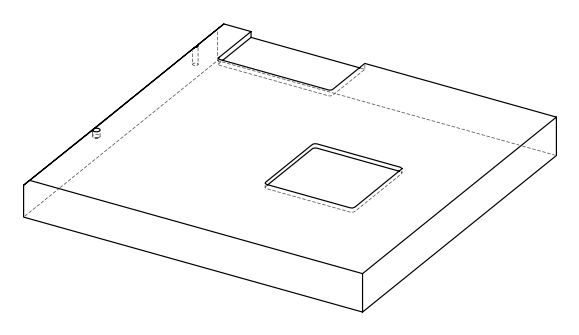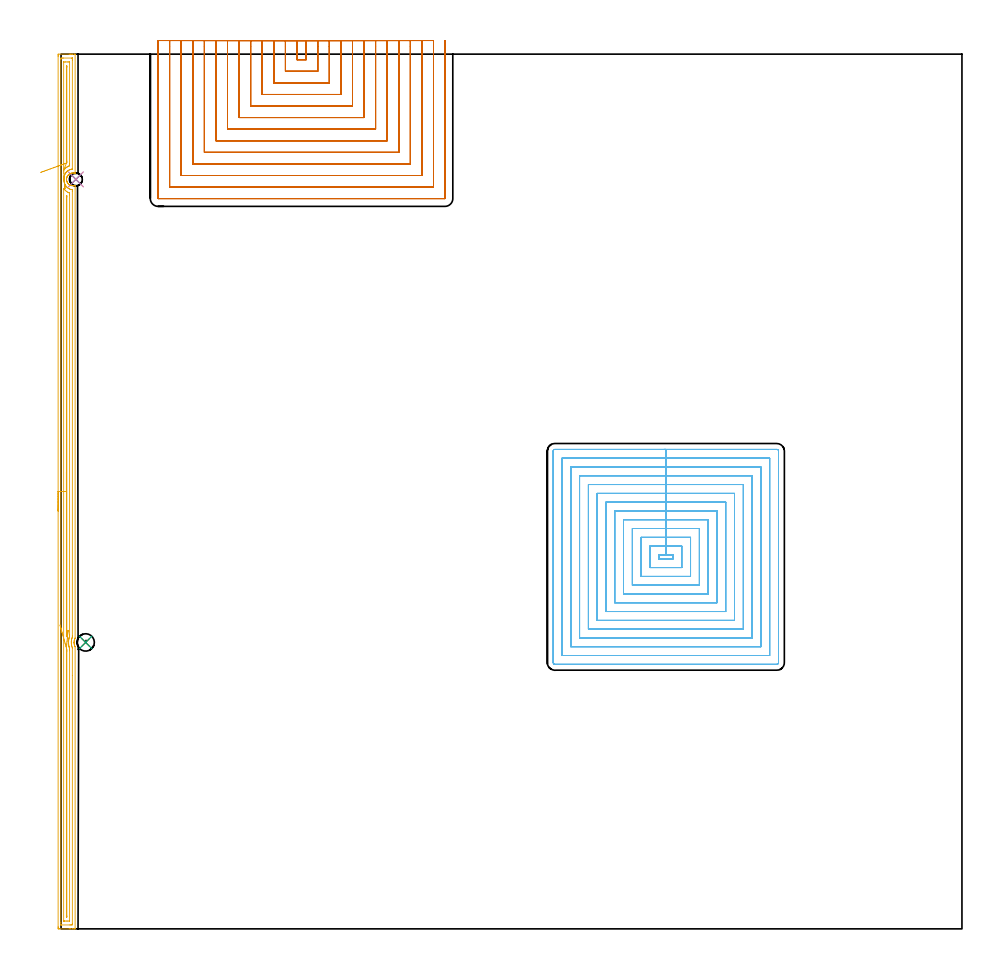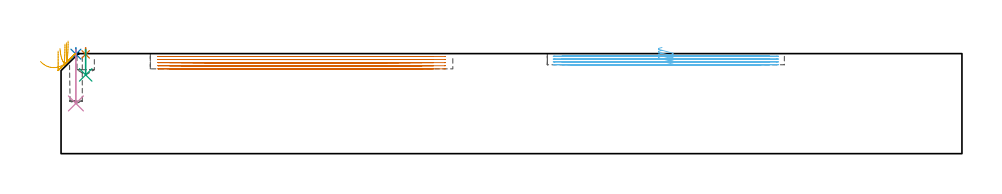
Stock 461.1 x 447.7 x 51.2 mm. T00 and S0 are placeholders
(PLAN: 7 operations, 5 tool changes, 80.6 min)
(1 SPOT_DRILL | STEP1POCKET | NXT0321_9005460120000 | 0.03 min | 0 mm3)
(2 SPOT_DRILL_1 | STEP1POCKET_1 | NXT0321_9005460120000 | 0.03 min | 10 mm3)
(3 DRILL_BLIND_HOLE_INTO_CENTER | STEP1POCKET | UGT0301_205 | 0.05 min | 552 mm3)
(4 DRILL_BLIND_HOLE_INTO_CENTER_1 | STEP1POCKET_1 | NXT0301_037 | 0.11 min | 832 mm3)
(5 AREA_MILL | FG_CHAMFER_SURFACE | UGT0205_001 | 14.63 min | 16900 mm3)
(6 MILL_RECTANGULAR_POCKET | POCKET_RECTANGULAR_STRAIGHT | UGT0201_124 | Follow Part, ap 1.5, ae 75% | 25.12 min | 80146 mm3)
(7 MILL_SLOT | SLOT_PARTIAL_RECTANGULAR | UGT0201_125 | Follow Part, ap 1.975, ae 75% | 40.65 min | 94025 mm3)
(TOOL NXT0321_9005460120000 | NC Spot Drill, 142deg, 12mm, Carbide, Uncoated | D12 PA142 FL30 Z2)
(TOOL UGT0301_205 | Twist Drill 8.9 mm | D8.9 PA118 FL78 Z2)
(TOOL NXT0301_037 | Carbide Drill 6.6mm [860.1-0660-033A1-MM 2214] | D6.6 PA140 FL53 Z2)
(TOOL UGT0205_001 | Chamfer Mill 20 x 3 x 45 deg. | D20 FL50 Z2)
(TOOL UGT0201_124 | Carbide End Mill 6.0 | D6 FL15 Z4)
(TOOL UGT0201_125 | Carbide End Mill 7.9 | D7.9 FL15 Z4)
(OP 1 SPOT_DRILL)
G17 G21 G94 G90
T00 M6
G54
G17 G0 G90 X12.6 Y146.6 S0 M3
G43 Z61.2 H0
G94 G81 G98 Z50.817 F250. R54.2
G80
M5
M2
(OP 2 SPOT_DRILL_1)
G17 G21 G94 G90
T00 M6
G54
G17 G0 G90 X7.6 Y383.6 S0 M3
G43 Z61.2 H0
G94 G81 G98 Z50.916 F250. R54.2
G80
M5
M2
(OP 3 DRILL_BLIND_HOLE_INTO_CENTER)
G17 G21 G94 G90
T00 M6
G54
G17 G0 G90 X12.6 Y146.6 S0 M3
G43 Z61.2 H0
G94 G81 G98 Z40.3 F250. R53.2
G80
M5
M2
(OP 4 DRILL_BLIND_HOLE_INTO_CENTER_1)
G17 G21 G94 G90
T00 M6
G54
G17 G0 G90 X7.6 Y383.6 S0 M3
G43 Z61.2 H1
G94 G81 G98 Z25.7 F250. R53.2
G80
M5
M2
(OP 5 AREA_MILL)
G17 G21 G94 G90
T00 M6
G54
G17 G0 G90 X-1.5 Y213.85 S1061 M3
G43 Z61.2 H0
Z52.5
G94 G1 Y213.888 Z51.628 F250.
Y214.002 Z50.763
Y214.191 Z49.912
Y214.453 Z49.08
Y214.787 Z48.274
Y215.19 Z47.5
Y215.658 Z46.764
Y216.19 Z46.072
Y216.779 Z45.429
Y217.422 Z44.84
Y218.114 Z44.308
Y218.85 Z43.84
Y219.624 Z43.437
Y220.43 Z43.103
Y221.262 Z42.841
Y222.114 Z42.652
Y222.978 Z42.538
Y223.85 Z42.5
Y446.602
X-1.499 Y447.088 Z42.501
X-1.496 Y447.49 Z42.503
X-1.492 Y447.69 Z42.505
X-1.1 Y447.7 Z42.897
X4.167 Z48.161
X4.718 Z48.715
X5.044 Z49.04
X5.596 Z49.592
X5.922 Z49.917
X6.903 Z50.902
X7.054 Y447.697 Z51.046
X7.198 Y447.69 Z51.189
X7.2 Y447.534 Z51.2
Y386.813
X7.194 Y386.723 Z51.192
X7.083 Y386.748 Z51.082
X7.009 Y386.769 Z51.008
X6.819 Y386.813 Z50.819
X6.72 Y386.837 Z50.72
X6.531 Y386.864 Z50.531
X6.095 Y386.888 Z50.095
X5.658 Y386.859 Z49.658
X5.436 Y386.813 Z49.436
X5.217 Y386.769 Z49.216
X4.789 Y386.616 Z48.782
X4.606 Y386.52 Z48.599
X4.412 Y386.42 Z48.411
X4.393 Y386.41 Z48.392
X4.33 Y386.367 Z48.329
X4.167 Y386.256 Z48.162
X4.023 Y386.159 Z48.02
X3.915 Y386.068 Z47.913
X3.728 Y385.887 Z47.727
X3.555 Y385.692 Z47.553
X3.519 Y385.645 Z47.519
X3.397 Y385.483 Z47.396
X3.289 Y385.316 Z47.288
X3.255 Y385.265 Z47.254
X3.143 Y385.054 Z47.142
X3.101 Y384.964 Z47.101
X3.042 Y384.836 Z47.041
X2.964 Y384.606 Z46.961
X2.957 Y384.581 Z46.953
X2.897 Y384.371 Z46.895
X2.851 Y384.149 Z46.851
X2.848 Y384.127 Z46.848
X2.824 Y383.926 Z46.819
X2.819 Y383.811 Z46.809
X2.815 Y383.769 Z46.806
X2.812 Y383.702 Z46.8
Y383.688 Z46.799
X2.81 Y383.619 Z46.804
X2.811 Y383.613
X2.812 Y383.476 Z46.803
X2.815 Y383.446 Z46.804
X2.818 Y383.387 Z46.81
X2.823 Y383.331 Z46.814
X2.827 Y383.249 Z46.822
X2.857 Y383.025 Z46.855
X2.869 Y382.974 Z46.865
X2.886 Y382.886 Z46.885
X2.904 Y382.802 Z46.902
X2.966 Y382.582 Z46.965
X2.996 Y382.495 Z46.995
X3.043 Y382.364 Z47.039
X3.05 Y382.349 Z47.046
X3.123 Y382.187 Z47.122
X3.213 Y382.017 Z47.212
X3.284 Y381.902 Z47.284
X3.42 Y381.688 Z47.417
X3.489 Y381.605 Z47.485
X3.656 Y381.401 Z47.653
X3.874 Y381.179 Z47.871
X3.915 Y381.137 Z47.912
X4.072 Y381.009 Z48.07
X4.138 Y380.956 Z48.136
X4.167 Y380.936 Z48.165
X4.37 Y380.794 Z48.369
X4.575 Y380.68 Z48.574
X4.786 Y380.582 Z48.786
X5.216 Y380.431 Z49.216
X5.659 Y380.342 Z49.658
X6.095 Y380.312 Z50.094
X6.531 Y380.339 Z50.531
X6.8 Y380.379 Z50.799
X7.194 Y380.477 Z51.192
X7.2 Y380.116 Z51.2
Y148.84
X7.203 Y148.761 Z51.195
X7.154 Y148.651 Z51.152
X7.13 Y148.604 Z51.128
X6.992 Y148.285 Z50.988
X6.878 Y147.949 Z50.871
X6.84 Y147.841 Z50.836
X6.818 Y147.753 Z50.816
X6.8 Y147.678 Z50.798
X6.781 Y147.595 Z50.778
X6.761 Y147.503 Z50.754
X6.734 Y147.39 Z50.728
X6.674 Y146.944 Z50.67
X6.672 Y146.687 Z50.656
X6.67 Y146.655 Z50.655
Y146.596 Z50.651
X6.668 Y146.55 Z50.653
X6.666 Y146.496 Z50.652
X6.687 Y146.163 Z50.683
X6.695 Y146.047 Z50.691
X6.757 Y145.717 Z50.749
X6.77 Y145.636 Z50.766
X6.776 Y145.602 Z50.773
X6.8 Y145.514 Z50.799
X6.81 Y145.478 Z50.809
X6.872 Y145.27 Z50.864
X6.905 Y145.149 Z50.901
X6.942 Y145.054 Z50.939
X7.078 Y144.708 Z51.076
X7.127 Y144.601 Z51.125
X7.163 Y144.529 Z51.161
X7.203 Y144.441 Z51.196
X7.2 Y144.379 Z51.2
Y0.166
X7.198 Y0.01 Z51.189
X7.054 Y0.003 Z51.046
X6.903 Y0. Z50.902
X6.575 Z50.574
X5.922 Z49.917
X4.718 Z48.715
X4.167 Z48.161
X-0.824 Z43.173
X-1.1 Y0.002 Z42.897
X-1.317 Y0.005 Z42.68
X-1.492 Y0.01 Z42.505
X-1.496 Y0.21 Z42.503
X-1.499 Y0.612 Z42.501
X-1.5 Y1.019 Z42.5
Y223.85
X-0.086 Z43.914
X-0.085 Y445.162 Z43.915
X-0.084 Y445.302 Z43.916
X-0.079 Y445.669 Z43.921
X0.273 Y445.691 Z44.273
X0.656 Y445.696 Z44.656
X1.142 Y445.7 Z45.142
X5.531 Z49.531
X5.713 Y445.697 Z49.713
X5.743 Y445.695 Z49.743
X5.771 Y445.691 Z49.771
X5.779 Y445.654 Z49.779
X5.784 Y445.443 Z49.784
X5.785 Y445.302 Z49.785
X5.786 Y444.548 Z49.786
X5.785 Y388.952 Z49.785
X5.784 Y388.905 Z49.784
X5.782 Y388.883 Z49.782
X5.78 Y388.879 Z49.78
X5.748 Y388.872 Z49.748
X5.455 Y388.828 Z49.455
X5.288 Y388.798 Z49.288
X5.044 Y388.744 Z49.044
X4.602 Y388.603 Z48.602
X4.415 Y388.535 Z48.415
X4.167 Y388.414 Z48.167
X3.997 Y388.325 Z47.997
X3.701 Y388.153 Z47.701
X3.456 Y387.983 Z47.456
X3.289 Y387.859 Z47.289
X2.977 Y387.573 Z46.977
X2.687 Y387.26 Z46.687
X2.563 Y387.105 Z46.563
X2.411 Y386.904 Z46.411
X2.2 Y386.582 Z46.2
X2.08 Y386.367 Z46.08
X1.897 Y385.997 Z45.897
X1.803 Y385.781 Z45.803
X1.692 Y385.474 Z45.692
X1.669 Y385.405 Z45.669
X1.653 Y385.352 Z45.653
X1.533 Y384.895 Z45.533
X1.482 Y384.633 Z45.482
X1.474 Y384.581 Z45.474
X1.427 Y384.191 Z45.427
X1.401 Y383.822 Z45.401
X1.399 Y383.688 Z45.399
X1.405 Y383.311 Z45.405
X1.439 Y382.891 Z45.439
X1.453 Y382.795 Z45.453
X1.533 Y382.318 Z45.533
X1.641 Y381.902 Z45.641
X1.686 Y381.747 Z45.686
X1.851 Y381.302 Z45.851
X1.988 Y381.009 Z45.988
X2.138 Y380.732 Z46.138
X2.411 Y380.298 Z46.411
X2.552 Y380.116 Z46.552
X2.896 Y379.721 Z46.896
X3.094 Y379.519 Z47.094
X3.289 Y379.349 Z47.289
X3.442 Y379.223 Z47.442
X3.873 Y378.931 Z47.873
X4.167 Y378.775 Z48.167
X4.456 Y378.647 Z48.456
X4.885 Y378.493 Z48.885
X5.044 Y378.456 Z49.044
X5.779 Y378.33 Z49.779
X5.785 Y377.577 Z49.785
Y377.437
Y149.875
X5.784 Y149.735 Z49.784
X5.779 Y149.36 Z49.779
X5.689 Y149.08 Z49.689
X5.613 Y148.842 Z49.613
X5.535 Y148.592 Z49.535
X5.485 Y148.394 Z49.485
X5.38 Y147.949 Z49.38
X5.353 Y147.792 Z49.353
X5.334 Y147.655 Z49.334
X5.267 Y147.056 Z49.267
X5.26 Y146.983 Z49.26
X5.257 Y146.912 Z49.257
X5.255 Y146.842 Z49.255
X5.252 Y146.508 Z49.252
X5.267 Y146.163 Z49.267
X5.274 Y146.047 Z49.274
X5.285 Y145.918 Z49.285
X5.326 Y145.579 Z49.326
X5.381 Y145.27 Z49.381
X5.476 Y144.832 Z49.476
X5.606 Y144.377 Z49.606
X5.724 Y144.032 Z49.724
X5.763 Y143.912 Z49.763
X5.779 Y143.857 Z49.779
X5.781 Y143.811 Z49.781
X5.785 Y143.624 Z49.785
X5.786 Y129.658 Z49.786
X5.785 Y2.538 Z49.785
X5.784 Y2.398 Z49.784
X5.779 Y2.031 Z49.779
X5.427 Y2.01 Z49.427
X5.044 Y2.004 Z49.044
X4.558 Y2. Z48.558
X0.169 Z44.169
X-0.013 Y2.003 Z43.987
X-0.043 Y2.005 Z43.957
X-0.071 Y2.009 Z43.929
X-0.079 Y2.046 Z43.921
X-0.084 Y2.257 Z43.916
X-0.085 Y2.398 Z43.915
X-0.086 Y3.152 Z43.914
Y223.85
X1.328 Z45.328
X1.329 Y378.539 Z45.329
X1.33 Y378.747 Z45.33
X1.333 Y378.886 Z45.333
X1.336 Y378.971 Z45.336
X1.396 Y378.894 Z45.396
X1.533 Y378.723 Z45.533
X1.864 Y378.33 Z45.864
X2.124 Y378.042 Z46.124
X2.411 Y377.765 Z46.411
X2.808 Y377.437 Z46.808
X3.289 Y377.109 Z47.289
X3.942 Y376.773 Z47.942
X4.264 Y376.64 Z48.264
X4.355 Y376.602 Z48.355
X4.364 Y376.544 Z48.364
X4.367 Y376.34 Z48.367
X4.371 Y375.652 Z48.371
Y375.443
Y150.42
X4.369 Y150.077 Z48.369
X4.367 Y149.907 Z48.367
X4.364 Y149.823 Z48.364
X4.34 Y149.735 Z48.34
X4.301 Y149.599 Z48.301
X4.167 Y149.142 Z48.167
X4.108 Y148.902 Z48.108
X4.094 Y148.842 Z48.094
X4.016 Y148.473 Z48.016
X3.962 Y148.157 Z47.962
X3.936 Y147.949 Z47.936
X3.87 Y147.359 Z47.87
X3.852 Y147.056 Z47.852
X3.838 Y146.498 Z47.838
X3.852 Y146.163 Z47.852
X3.898 Y145.544 Z47.898
X3.928 Y145.27 Z47.928
X3.985 Y144.922 Z47.985
X4.069 Y144.477 Z48.069
X4.091 Y144.377 Z48.091
X4.167 Y144.063 Z48.167
X4.363 Y143.379 Z48.363
X4.366 Y143.282 Z48.366
X4.371 Y142.592 Z48.371
Y142.383
Y4.184
X4.369 Y4.08 Z48.369
X4.367 Y4.029 Z48.367
X4.365 Y4.011 Z48.365
X4.342 Y4.006 Z48.342
X4.167 Y4.003 Z48.167
X3.47 Y4. Z47.47
X2.592 Z46.592
X1.714 Z45.714
X1.533 Y4.003 Z45.533
X1.353 Y4.008 Z45.353
X1.335 Y4.01 Z45.335
X1.333 Y4.023 Z45.333
X1.33 Y4.059 Z45.33
X1.329 Y4.115 Z45.329
Y4.184
X1.328 Y223.85 Z45.328
X2.743 Z46.743
Y374.759
X2.745 Y375.013 Z46.745
X2.747 Y375.163 Z46.747
X2.75 Y375.226 Z46.75
X2.869 Y375.185 Z46.869
X2.922 Y375.153 Z46.922
X2.941 Y375.141 Z46.941
X2.95 Y375.103 Z46.95
X2.955 Y374.759 Z46.955
X2.956 Y374.54 Z46.956
X2.957 Y150.966 Z46.957
X2.956 Y150.628 Z46.956
X2.952 Y150.32 Z46.952
X2.95 Y150.26 Z46.95
X2.937 Y150.199 Z46.937
X2.917 Y150.114 Z46.917
X2.814 Y149.735 Z46.814
X2.791 Y149.648 Z46.791
X2.753 Y149.512 Z46.753
X2.745 Y149.682 Z46.745
X2.744 Y149.735 Z46.744
X2.743 Y150.104 Z46.743
Y150.291
Y223.85
Y224.722 Z46.781
Y225.586 Z46.895
Y226.438 Z47.083
Y227.27 Z47.346
Y228.076 Z47.68
Y228.85 Z48.082
Y229.586 Z48.551
Y230.278 Z49.082
Y230.921 Z49.672
Y231.51 Z50.315
Y232.042 Z51.007
Y232.51 Z51.743
Y232.913 Z52.516
Y233.247 Z53.322
Y233.509 Z54.154
Y233.698 Z55.006
Y233.812 Z55.871
Y233.85 Z56.743
G0 Z61.2
X-0.548 Y155.533
Z53.807
G1 X-0.477 Y155.279 Z52.975
X-0.387 Y154.957 Z52.17
X-0.279 Y154.568 Z51.396
X-0.153 Y154.116 Z50.661
X-0.01 Y153.604 Z49.969
X0.149 Y153.036 Z49.326
X0.322 Y152.416 Z48.738
X0.508 Y151.749 Z48.207
X0.706 Y151.04 Z47.739
X0.914 Y150.294 Z47.337
X1.131 Y149.518 Z47.004
X1.355 Y148.716 Z46.742
X1.584 Y147.896 Z46.554
X1.816 Y147.062 Z46.441
X2.051 Y146.223 Z46.403
X2.285 Y145.384 Z46.442
X2.517 Y144.551 Z46.557
X2.746 Y143.73 Z46.746
X2.763 Y143.671 Z46.763
X2.835 Y143.385 Z46.835
X2.95 Y142.936 Z46.95
X2.954 Y142.592 Z46.954
X2.957 Y142.254 Z46.957
Y142.036
Y6.645
X2.956 Y6.308 Z46.956
X2.954 Y6.198 Z46.954
X2.946 Y6.01 Z46.946
X2.85 Y6.008 Z46.85
X2.754 Y6.01 Z46.754
X2.746 Y6.198 Z46.746
X2.744 Y6.307 Z46.744
X2.743 Y6.526 Z46.743
Y6.863
Y143.638
X2.744 Y143.71 Z46.744
X2.746 Y143.73 Z46.746
X2.828 Y144.591 Z46.866
X2.908 Y145.437 Z47.061
X2.986 Y146.264 Z47.329
X3.062 Y147.064 Z47.668
X3.135 Y147.832 Z48.076
X3.204 Y148.561 Z48.549
X3.269 Y149.246 Z49.085
X3.329 Y149.883 Z49.679
X3.384 Y150.465 Z50.326
X3.434 Y150.989 Z51.022
X3.477 Y151.451 Z51.761
X3.515 Y151.847 Z52.537
X3.546 Y152.174 Z53.345
X3.57 Y152.429 Z54.179
X3.587 Y152.612 Z55.032
X3.598 Y152.719 Z55.898
X3.601 Y152.751 Z56.769
X3.596 Y152.708 Z57.641
G0 Z61.2
X2.002 Y379.003
Z56.028
G1 X2.004 Y378.979 Z55.156
X2. Y379.03 Z54.285
X1.991 Y379.157 Z53.422
X1.976 Y379.358 Z52.573
X1.957 Y379.632 Z51.745
X1.932 Y379.978 Z50.945
X1.902 Y380.391 Z50.177
X1.867 Y380.87 Z49.449
X1.828 Y381.41 Z48.765
X1.785 Y382.008 Z48.131
X1.738 Y382.658 Z47.551
X1.687 Y383.356 Z47.031
X1.634 Y384.097 Z46.573
X1.578 Y384.875 Z46.182
X1.519 Y385.684 Z45.861
X1.459 Y386.518 Z45.611
X1.397 Y387.37 Z45.436
X1.335 Y388.234 Z45.335
X1.329 Y388.31 Z45.329
Y388.323
Y443.516
X1.33 Y443.62 Z45.33
X1.333 Y443.671 Z45.333
X1.335 Y443.689 Z45.335
X1.358 Y443.694 Z45.358
X1.533 Y443.697 Z45.533
X2.23 Y443.7 Z46.23
X3.108 Z47.108
X3.986 Z47.986
X4.167 Y443.697 Z48.167
X4.347 Y443.692 Z48.347
X4.365 Y443.69 Z48.365
X4.367 Y443.676 Z48.367
X4.37 Y443.641 Z48.37
X4.371 Y443.585 Z48.371
Y443.516
Y391.516
X4.369 Y390.832 Z48.369
X4.367 Y390.628 Z48.367
X4.365 Y390.601 Z48.365
X4.348 Y390.591 Z48.348
X4.297 Y390.568 Z48.297
X4.167 Y390.514 Z48.167
X3.98 Y390.439 Z47.98
X3.605 Y390.26 Z47.605
X3.289 Y390.08 Z47.289
X3.201 Y390.028 Z47.201
X3.06 Y389.939 Z47.06
X2.68 Y389.665 Z46.68
X2.411 Y389.437 Z46.411
X2.209 Y389.252 Z46.209
X2.008 Y389.046 Z46.008
X1.78 Y388.795 Z45.78
X1.533 Y388.487 Z45.533
X1.335 Y388.234 Z45.335
X2.752 Y391.943 Z46.752
X2.749 Y391.955 Z46.749
X2.746 Y392.062 Z46.746
X2.743 Y392.28 Z46.743
Y441.174
X2.744 Y441.391 Z46.744
X2.747 Y441.502 Z46.747
X2.754 Y441.69 Z46.754
X2.85 Y441.691 Z46.85
X2.946 Y441.69 Z46.946
X2.953 Y441.501 Z46.953
X2.955 Y441.393 Z46.955
X2.957 Y441.175 Z46.957
Y440.837
Y392.955
X2.956 Y392.618 Z46.956
X2.955 Y392.399 Z46.955
X2.951 Y392.069 Z46.951
X2.848 Y391.996 Z46.848
X2.797 Y391.964 Z46.797
X2.764 Y391.948 Z46.764
X2.752 Y391.943 Z46.752
X2.13 Y391.718 Z46.182
X1.464 Y391.477 Z45.673
X0.759 Y391.222 Z45.227
X0.02 Y390.955 Z44.848
X-0.747 Y390.677 Z44.539
X-1.537 Y390.392 Z44.302
X-2.343 Y390.1 Z44.14
X-3.159 Y389.805 Z44.053
X-3.979 Y389.508 Z44.041
X-4.797 Y389.212 Z44.106
X-5.607 Y388.919 Z44.247
X-6.402 Y388.631 Z44.462
X-7.176 Y388.351 Z44.749
X-7.924 Y388.08 Z45.108
X-8.64 Y387.821 Z45.534
X-9.318 Y387.576 Z46.025
X-9.953 Y387.346 Z46.577
X-10.54 Y387.133 Z47.186
G0 Z61.2
M5
M2
(OP 6 MILL_RECTANGULAR_POCKET)
G17 G21 G94 G90
T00 M6
G54
G17 G0 G90 X307.588 Y191.4 S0 M3
G43 Z61.332 H0
Z54.332
G94 G1 X305.9 Z53.88 F250.
Y189.4 Z53.344
X313.2 Z51.388
Y191.4 Z50.852
X309.55 Z49.874
X305.9 F500.
Y189.4
X313.2
Y191.4
X309.55
Y195.9
X301.4
Y184.9
X317.7
Y195.9
X309.55
Y200.4
X296.9
Y180.4
X322.2
Y200.4
X309.55
Y204.9
X292.4
Y175.9
X326.7
Y204.9
X309.55
Y209.4
X287.9
Y171.4
X331.2
Y209.4
X309.55
Y213.9
X283.4
Y166.9
X335.7
Y213.9
X309.55
Y218.4
X278.9
Y162.4
X340.2
Y218.4
X309.55
Y222.9
X274.4
Y157.9
X344.7
Y222.9
X309.55
Y227.4
X269.9
Y153.4
X349.2
Y227.4
X309.55
Y231.9
X265.4
Y148.9
X353.7
Y231.9
X309.55
Y236.4
X260.9
Y144.4
X358.2
Y236.4
X309.55
Y240.9
X256.4
Y139.9
X362.7
Y240.9
X309.55
Y245.4
X252.7
G3 X251.9 Y244.6 R0.8
G1 Y136.2
G3 X252.7 Y135.4 R0.8
G1 X366.4
G3 X367.2 Y136.2 R0.8
G1 Y244.6
G3 X366.4 Y245.4 R0.8
G1 X309.55
X308.55
G0 X307.588 Y191.4 Z52.874
G1 X305.9 Z52.422 F250.
Y189.4 Z51.886
X313.2 Z49.93
Y191.4 Z49.394
X309.55 Z48.416
X305.9 F500.
Y189.4
X313.2
Y191.4
X309.55
Y195.9
X301.4
Y184.9
X317.7
Y195.9
X309.55
Y200.4
X296.9
Y180.4
X322.2
Y200.4
X309.55
Y204.9
X292.4
Y175.9
X326.7
Y204.9
X309.55
Y209.4
X287.9
Y171.4
X331.2
Y209.4
X309.55
Y213.9
X283.4
Y166.9
X335.7
Y213.9
X309.55
Y218.4
X278.9
Y162.4
X340.2
Y218.4
X309.55
Y222.9
X274.4
Y157.9
X344.7
Y222.9
X309.55
Y227.4
X269.9
Y153.4
X349.2
Y227.4
X309.55
Y231.9
X265.4
Y148.9
X353.7
Y231.9
X309.55
Y236.4
X260.9
Y144.4
X358.2
Y236.4
X309.55
Y240.9
X256.4
Y139.9
X362.7
Y240.9
X309.55
Y245.4
X252.7
G3 X251.9 Y244.6 R0.8
G1 Y136.2
G3 X252.7 Y135.4 R0.8
G1 X366.4
G3 X367.2 Y136.2 R0.8
G1 Y244.6
G3 X366.4 Y245.4 R0.8
G1 X309.55
X308.55
G0 X307.588 Y191.4 Z51.416
G1 X305.9 Z50.964 F250.
Y189.4 Z50.428
X313.2 Z48.472
Y191.4 Z47.936
X309.55 Z46.958
X305.9 F500.
Y189.4
X313.2
Y191.4
X309.55
Y195.9
X301.4
Y184.9
X317.7
Y195.9
X309.55
Y200.4
X296.9
Y180.4
X322.2
Y200.4
X309.55
Y204.9
X292.4
Y175.9
X326.7
Y204.9
X309.55
Y209.4
X287.9
Y171.4
X331.2
Y209.4
X309.55
Y213.9
X283.4
Y166.9
X335.7
Y213.9
X309.55
Y218.4
X278.9
Y162.4
X340.2
Y218.4
X309.55
Y222.9
X274.4
Y157.9
X344.7
Y222.9
X309.55
Y227.4
X269.9
Y153.4
X349.2
Y227.4
X309.55
Y231.9
X265.4
Y148.9
X353.7
Y231.9
X309.55
Y236.4
X260.9
Y144.4
X358.2
Y236.4
X309.55
Y240.9
X256.4
Y139.9
X362.7
Y240.9
X309.55
Y245.4
X252.7
G3 X251.9 Y244.6 R0.8
G1 Y136.2
G3 X252.7 Y135.4 R0.8
G1 X366.4
G3 X367.2 Y136.2 R0.8
G1 Y244.6
G3 X366.4 Y245.4 R0.8
G1 X309.55
X308.55
G0 X307.588 Y191.4 Z49.958
G1 X305.9 Z49.506 F250.
Y189.4 Z48.97
X313.2 Z47.014
Y191.4 Z46.478
X309.55 Z45.5
X305.9 F500.
Y189.4
X313.2
Y191.4
X309.55
Y195.9
X301.4
Y184.9
X317.7
Y195.9
X309.55
Y200.4
X296.9
Y180.4
X322.2
Y200.4
X309.55
Y204.9
X292.4
Y175.9
X326.7
Y204.9
X309.55
Y209.4
X287.9
Y171.4
X331.2
Y209.4
X309.55
Y213.9
X283.4
Y166.9
X335.7
Y213.9
X309.55
Y218.4
X278.9
Y162.4
X340.2
Y218.4
X309.55
Y222.9
X274.4
Y157.9
X344.7
Y222.9
X309.55
Y227.4
X269.9
Y153.4
X349.2
Y227.4
X309.55
Y231.9
X265.4
Y148.9
X353.7
Y231.9
X309.55
Y236.4
X260.9
Y144.4
X358.2
Y236.4
X309.55
Y240.9
X256.4
Y139.9
X362.7
Y240.9
X309.55
Y245.4
X252.7
G3 X251.9 Y244.6 R0.8
G1 Y136.2
G3 X252.7 Y135.4 R0.8
G1 X366.4
G3 X367.2 Y136.2 R0.8
G1 Y244.6
G3 X366.4 Y245.4 R0.8
G1 X309.55
X308.55
G0 Z61.332
M5
M2
(OP 7 MILL_SLOT)
G17 G21 G94 G90
T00 M6
G54
G17 G0 G90 X120.75 Y454.65 S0 M3
G43 Z61.332 H0
Z49.746
G94 G1 Y451.65 F250.
Y444.85 F500.
X125.45
Y451.65
Y454.65 F250.
X114.825
Y451.65
Y438.925 F500.
X131.375
Y451.65
Y454.65 F250.
X108.9
Y451.65
Y433. F500.
X137.3
Y451.65
Y454.65 F250.
X102.975
Y451.65
Y427.075 F500.
X143.225
Y451.65
Y454.65 F250.
X97.05
Y451.65
Y421.15 F500.
X149.15
Y451.65
Y454.65 F250.
X91.125
Y451.65
Y415.225 F500.
X155.075
Y451.65
Y454.65 F250.
X85.2
Y451.65
Y409.3 F500.
X161.
Y451.65
Y454.65 F250.
X79.275
Y451.65
Y403.375 F500.
X166.925
Y451.65
Y454.65 F250.
X73.35
Y451.65
Y397.45 F500.
X172.85
Y451.65
Y454.65 F250.
X67.425
Y451.65
Y391.525 F500.
X178.775
Y451.65
Y454.65 F250.
X61.5
Y451.65
Y385.6 F500.
X184.7
Y451.65
Y454.65 F250.
X55.575
Y451.65
Y379.675 F500.
X190.625
Y451.65
Y454.65 F250.
X49.65
Y451.65
Y373.8 F500.
X49.648 Y373.77
X49.67 Y373.748
X49.7 Y373.75
X196.5
X196.53 Y373.748
X196.552 Y373.77
X196.55 Y373.8
Y451.65
Y454.65 F250.
G0 X120.75 Z48.159
G1 Y451.65
Y444.85 F500.
X125.45
Y451.65
Y454.65 F250.
X114.825
Y451.65
Y438.925 F500.
X131.375
Y451.65
Y454.65 F250.
X108.9
Y451.65
Y433. F500.
X137.3
Y451.65
Y454.65 F250.
X102.975
Y451.65
Y427.075 F500.
X143.225
Y451.65
Y454.65 F250.
X97.05
Y451.65
Y421.15 F500.
X149.15
Y451.65
Y454.65 F250.
X91.125
Y451.65
Y415.225 F500.
X155.075
Y451.65
Y454.65 F250.
X85.2
Y451.65
Y409.3 F500.
X161.
Y451.65
Y454.65 F250.
X79.275
Y451.65
Y403.375 F500.
X166.925
Y451.65
Y454.65 F250.
X73.35
Y451.65
Y397.45 F500.
X172.85
Y451.65
Y454.65 F250.
X67.425
Y451.65
Y391.525 F500.
X178.775
Y451.65
Y454.65 F250.
X61.5
Y451.65
Y385.6 F500.
X184.7
Y451.65
Y454.65 F250.
X55.575
Y451.65
Y379.675 F500.
X190.625
Y451.65
Y454.65 F250.
X49.65
Y451.65
Y373.8 F500.
X49.648 Y373.77
X49.67 Y373.748
X49.7 Y373.75
X196.5
X196.53 Y373.748
X196.552 Y373.77
X196.55 Y373.8
Y451.65
Y454.65 F250.
G0 X120.75 Z46.573
G1 Y451.65
Y444.85 F500.
X125.45
Y451.65
Y454.65 F250.
X114.825
Y451.65
Y438.925 F500.
X131.375
Y451.65
Y454.65 F250.
X108.9
Y451.65
Y433. F500.
X137.3
Y451.65
Y454.65 F250.
X102.975
Y451.65
Y427.075 F500.
X143.225
Y451.65
Y454.65 F250.
X97.05
Y451.65
Y421.15 F500.
X149.15
Y451.65
Y454.65 F250.
X91.125
Y451.65
Y415.225 F500.
X155.075
Y451.65
Y454.65 F250.
X85.2
Y451.65
Y409.3 F500.
X161.
Y451.65
Y454.65 F250.
X79.275
Y451.65
Y403.375 F500.
X166.925
Y451.65
Y454.65 F250.
X73.35
Y451.65
Y397.45 F500.
X172.85
Y451.65
Y454.65 F250.
X67.425
Y451.65
Y391.525 F500.
X178.775
Y451.65
Y454.65 F250.
X61.5
Y451.65
Y385.6 F500.
X184.7
Y451.65
Y454.65 F250.
X55.575
Y451.65
Y379.675 F500.
X190.625
Y451.65
Y454.65 F250.
X49.65
Y451.65
Y373.8 F500.
X49.648 Y373.77
X49.67 Y373.748
X49.7 Y373.75
X196.5
X196.53 Y373.748
X196.552 Y373.77
X196.55 Y373.8
Y451.65
Y454.65 F250.
G0 X120.75 Z44.986
G1 Y451.65
Y444.85 F500.
X125.45
Y451.65
Y454.65 F250.
X114.825
Y451.65
Y438.925 F500.
X131.375
Y451.65
Y454.65 F250.
X108.9
Y451.65
Y433. F500.
X137.3
Y451.65
Y454.65 F250.
X102.975
Y451.65
Y427.075 F500.
X143.225
Y451.65
Y454.65 F250.
X97.05
Y451.65
Y421.15 F500.
X149.15
Y451.65
Y454.65 F250.
X91.125
Y451.65
Y415.225 F500.
X155.075
Y451.65
Y454.65 F250.
X85.2
Y451.65
Y409.3 F500.
X161.
Y451.65
Y454.65 F250.
X79.275
Y451.65
Y403.375 F500.
X166.925
Y451.65
Y454.65 F250.
X73.35
Y451.65
Y397.45 F500.
X172.85
Y451.65
Y454.65 F250.
X67.425
Y451.65
Y391.525 F500.
X178.775
Y451.65
Y454.65 F250.
X61.5
Y451.65
Y385.6 F500.
X184.7
Y451.65
Y454.65 F250.
X55.575
Y451.65
Y379.675 F500.
X190.625
Y451.65
Y454.65 F250.
X49.65
Y451.65
Y373.8 F500.
X49.648 Y373.77
X49.67 Y373.748
X49.7 Y373.75
X196.5
X196.53 Y373.748
X196.552 Y373.77
X196.55 Y373.8
Y451.65
Y454.65 F250.
G0 X120.75 Z43.4
G1 Y451.65
Y444.85 F500.
X125.45
Y451.65
Y454.65 F250.
X114.825
Y451.65
Y438.925 F500.
X131.375
Y451.65
Y454.65 F250.
X108.9
Y451.65
Y433. F500.
X137.3
Y451.65
Y454.65 F250.
X102.975
Y451.65
Y427.075 F500.
X143.225
Y451.65
Y454.65 F250.
X97.05
Y451.65
Y421.15 F500.
X149.15
Y451.65
Y454.65 F250.
X91.125
Y451.65
Y415.225 F500.
X155.075
Y451.65
Y454.65 F250.
X85.2
Y451.65
Y409.3 F500.
X161.
Y451.65
Y454.65 F250.
X79.275
Y451.65
Y403.375 F500.
X166.925
Y451.65
Y454.65 F250.
X73.35
Y451.65
Y397.45 F500.
X172.85
Y451.65
Y454.65 F250.
X67.425
Y451.65
Y391.525 F500.
X178.775
Y451.65
Y454.65 F250.
X61.5
Y451.65
Y385.6 F500.
X184.7
Y451.65
Y454.65 F250.
X55.575
Y451.65
Y379.675 F500.
X190.625
Y451.65
Y454.65 F250.
X49.65
Y451.65
Y373.8 F500.
X49.648 Y373.77
X49.67 Y373.748
X49.7 Y373.75
X196.5
X196.53 Y373.748
X196.552 Y373.77
X196.55 Y373.8
Y451.65
Y454.65 F250.
G0 Z61.332
M5
M2
